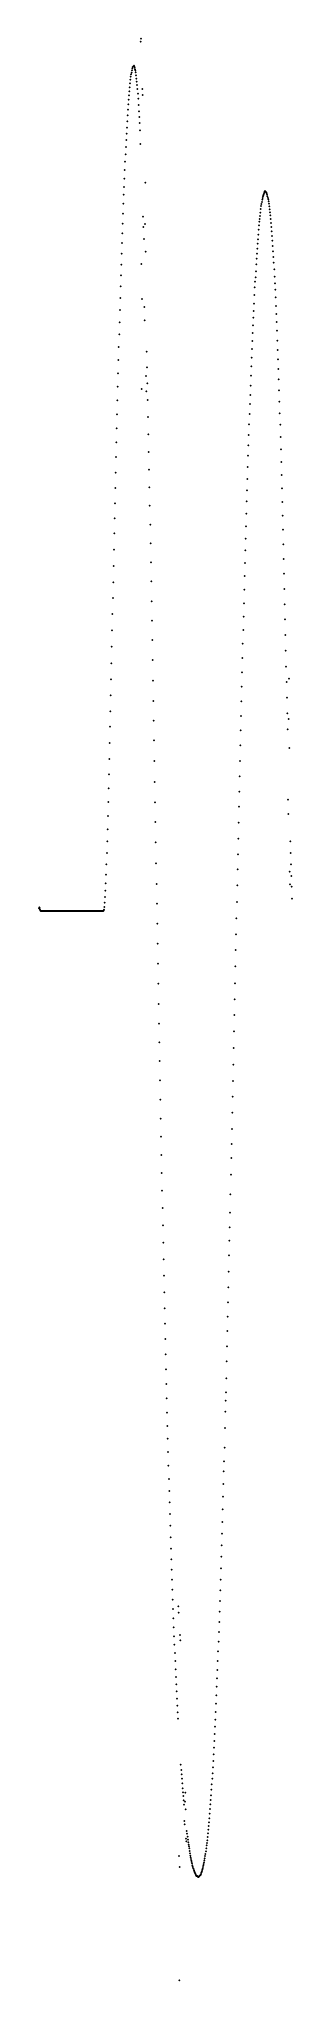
# Model space of a CAD drawing. Header units: metres. Extents: x 0 to 360, y -1518 to 1239.
import ezdxf

# ---------------------------------------------------------------- set-up
doc = ezdxf.new("R2010")
doc.units = ezdxf.units.M

msp = doc.modelspace()

# ---------------------------------------------------------------- linework, layer by layer
for p in [(144.5, 1235.1), (145, 1239), (131, 1188.4), (131.5, 1191), (132, 1194), (132.5, 1197.1), (133, 1198.8), (133.5, 1199.2), (134, 1199.7), (134.5, 1200.5), (135, 1201), (135.5, 1200.1), (136, 1197.9), (136.5, 1195.8), (137, 1194), (137.5, 1191.5), (138, 1187.1), (128, 1158.6), (128.5, 1164.2), (129, 1170.3), (129.5, 1175.9), (130, 1181.1), (130.5, 1185.4), (138.5, 1182.4), (139, 1178.1), (139.5, 1173.3), (140, 1167.7), (140.5, 1161.2), (147, 1167.7), (147.5, 1159), (126.5, 1138.3), (127, 1145.7), (127.5, 1152.6), (141, 1153.9), (141.5, 1145.2), (142, 1136.2), (124.5, 1104.2), (125, 1112.8), (125.5, 1121.9), (126, 1130.5), (142.5, 1128), (143, 1119.3), (143.5, 1108.9), (123.5, 1085.2), (124, 1095.1), (144, 1089.5), (122, 1052.8), (122.5, 1064.4), (123, 1074.8), (121, 1028.6), (121.5, 1040.3), (151, 1034.6), (320, 1020.8), (320.5, 1022.5), (321, 1023), (321.5, 1022.1), (322, 1021.2), (322.5, 1021.2), (323, 1020.8), (120, 1004.8), (120.5, 1017.4), (315, 997.1), (315.5, 1001.4), (316, 1004.4), (316.5, 1007.4), (317, 1010.4), (317.5, 1013), (318, 1015.2), (318.5, 1016.9), (319, 1018.2), (319.5, 1019.1), (323.5, 1019.5), (324, 1017.4), (324.5, 1015.2), (325, 1013), (325.5, 1010.9), (326, 1008.3), (326.5, 1004.8), (327, 1000.9), (327.5, 996.6), (328, 992.7), (119, 976.3), (119.5, 990.6), (148, 986.2), (148.5, 971.6), (150.5, 975.9), (312, 967.7), (312.5, 974.2), (313, 979.3), (313.5, 983.2), (314, 987.1), (314.5, 991.9), (328.5, 988.4), (329, 983.2), (329.5, 977.6), (330, 971.6), (330.5, 965.5), (118, 949.1), (118.5, 962.9), (149, 954.8), (310, 940.9), (310.5, 947.8), (311, 954.3), (311.5, 960.8), (331, 959), (331.5, 952.1), (332, 944.8), (117, 918.4), (117.5, 934), (145.5, 919.3), (151.5, 936.6), (308.5, 918.9), (309, 926.6), (309.5, 934), (332.5, 937), (333, 929.2), (333.5, 921), (334, 911.5), (116, 887.3), (116.5, 902.9), (306.5, 886), (307, 894.2), (307.5, 900.3), (308, 908.9), (334.5, 901.2), (335, 891.6), (335.5, 882.6), (115.5, 870.9), (146.5, 869.2), (149.5, 858), (305.5, 862.7), (306, 875.2), (336, 871.8), (336.5, 859.7), (114.5, 836.4), (115, 853.6), (150, 838.9), (304, 832), (304.5, 842.8), (305, 852.3), (337, 848), (337.5, 836.8), (113.5, 801.4), (114, 819.1), (303, 810), (303.5, 821.2), (338, 824.3), (338.5, 810.4), (113, 782.8), (153, 794.4), (153.5, 772.4), (301.5, 773.7), (302, 786.2), (302.5, 798.3), (339, 797), (339.5, 783.6), (112, 744.8), (112.5, 763.8), (152, 759.9), (154, 749.5), (300.5, 746.5), (301, 760.3), (340, 769.8), (340.5, 755.1), (111.5, 725.3), (146, 741.4), (152.5, 738.3), (154.5, 725.8), (299.5, 720.1), (300, 733.1), (341, 739.6), (341.5, 723.6), (111, 705.5), (155, 701.6), (298.5, 691.2), (299, 706.3), (342, 707.2), (342.5, 690.8), (110, 665.7), (110.5, 685.6), (155.5, 677.4), (297.5, 661.8), (298, 676.1), (343, 673.5), (109.5, 645), (156, 652.3), (297, 647.1), (343.5, 655.8), (344, 638.1), (109, 622.9), (156.5, 626.8), (296, 613.9), (296.5, 630.7), (344.5, 619.5), (108, 579.3), (108.5, 600.9), (157, 601.8), (295, 581.9), (295.5, 597.9), (345, 600.5), (345.5, 581), (107.5, 558.1), (157.5, 575.9), (294.5, 564.6), (346, 561.6), (107, 536.5), (158, 549.1), (293.5, 529.2), (294, 546.5), (346.5, 541.7), (106.5, 513.6), (158.5, 522.3), (293, 512.4), (347, 521), (347.5, 500.3), (106, 490.3), (159, 495.5), (292, 476.1), (292.5, 494.6), (348, 479.1), (105, 444.5), (105.5, 467), (159.5, 468.3), (291.5, 456.6), (348.5, 457.5), (104.5, 422.1), (160, 440.2), (290.5, 418.2), (291, 437.2), (349, 435.9), (349.5, 414.3), (104, 398.7), (160.5, 412.6), (290, 399.2), (350, 392.3), (103.5, 375.4), (161, 385.3), (289, 359.4), (289.5, 379.7), (350.5, 369.8), (103, 352.1), (161.5, 356.8), (288.5, 339.1), (351, 347.3), (102, 306.3), (102.5, 329.2), (162, 327.5), (288, 318.8), (351.5, 325.3), (355, 330), (101.5, 283.8), (162.5, 298.5), (287, 277.3), (287.5, 298.1), (352, 303.3), (352.5, 280.8), (101, 261.8), (163, 270.4), (286.5, 256.6), (353, 258.3), (354.5, 273), (100.5, 238.9), (163.5, 242.4), (286, 235.4), (355.5, 231.6), (99.5, 194.4), (100, 216), (164, 213), (285.5, 213.4), (99, 174.5), (164.5, 183.2), (284.5, 169.8), (285, 191.4), (98.5, 155.1), (165, 154.7), (284, 148.2), (353.5, 158.5), (97.5, 116.2), (98, 135.2), (165.5, 126.6), (283.5, 125.7), (354, 137.8), (97, 98.9), (166, 97.6), (283, 102.8), (357, 98.9), (96, 66.5), (96.5, 82.5), (166.5, 67.8), (282, 59.2), (282.5, 80.8), (356, 56.2), (357.5, 82.5), (358, 66.5), (94.5, 28.9), (95, 39.3), (95.5, 51.8), (167, 38.4), (281.5, 36.7), (356.5, 38), (358.5, 49.7), (359, 34.6), (0, 3.9), (0.5, 5.6), (1, 4.3), (1.5, 2.2), (2, 0.4), (2.5, 0), (3, 0), (3.5, 0), (4, 0), (7, 0), (7.5, 0), (8, 0), (10.5, 0), (11, 0), (11.5, 0), (12, 0), (14, 0), (15.5, 0), (16, 0), (17.5, 0), (18, 0), (18.5, 0), (20, 0), (22, 0), (22.5, 0), (23, 0), (24.5, 0), (25, 0), (26.5, 0), (27, 0), (27.5, 0), (28, 0), (28.5, 0), (29, 0), (29.5, 0), (31.5, 0), (32, 0), (32.5, 0), (34, 0), (34.5, 0), (36, 0), (36.5, 0), (38, 0), (38.5, 0), (39, 0), (39.5, 0), (41, 0), (41.5, 0), (42, 0), (43.5, 0), (44, 0), (44.5, 0), (46, 0), (46.5, 0), (48.5, 0), (49, 0), (49.5, 0), (50.5, 0), (51, 0), (51.5, 0), (53, 0), (53.5, 0), (54, 0), (54.5, 0), (55, 0), (55.5, 0), (56, 0), (56.5, 0), (57, 0), (57.5, 0), (58, 0), (58.5, 0), (60.5, 0), (61, 0), (63, 0), (63.5, 0), (65, 0), (66.5, 0), (67, 0), (67.5, 0), (68, 0), (68.5, 0), (70, 0), (70.5, 0), (71, 0), (71.5, 0), (72, 0), (73, 0), (73.5, 0), (74, 0), (76, 0), (76.5, 0), (77, 0), (77.5, 0), (78.5, 0), (79, 0), (79.5, 0), (81, 0), (81.5, 0), (82, 0), (82.5, 0), (83, 0), (83.5, 0), (84, 0), (84.5, 0), (86, 0), (86.5, 0), (87, 0), (88.5, 0), (89, 0), (89.5, 0), (90.5, 0), (91, 0), (91.5, 0), (92, 0.4), (92.5, 2.2), (93, 6), (93.5, 12.1), (94, 19.9), (167.5, 10.4), (281, 13), (359.5, 17.7), (4.5, 0), (5, 0), (5.5, 0), (6, 0), (6.5, 0), (8.5, 0), (9, 0), (9.5, 0), (10, 0), (12.5, 0), (13, 0), (13.5, 0), (14.5, 0), (15, 0), (16.5, 0), (17, 0), (19, 0), (19.5, 0), (20.5, 0), (21, 0), (21.5, 0), (23.5, 0), (24, 0), (25.5, 0), (26, 0), (30, 0), (30.5, 0), (31, 0), (33, 0), (33.5, 0), (35, 0), (35.5, 0), (37, 0), (37.5, 0), (40, 0), (40.5, 0), (42.5, 0), (43, 0), (45, 0), (45.5, 0), (47, 0), (47.5, 0), (48, 0), (50, 0), (52, 0), (52.5, 0), (59, 0), (59.5, 0), (60, 0), (61.5, 0), (62, 0), (62.5, 0), (64, 0), (64.5, 0), (65.5, 0), (66, 0), (69, 0), (69.5, 0), (72.5, 0), (74.5, 0), (75, 0), (75.5, 0), (78, 0), (80, 0), (80.5, 0), (85, 0), (85.5, 0), (87.5, 0), (88, 0), (90, 0), (168, -17.7), (280.5, -10.4), (168.5, -46.2), (280, -32.8), (169, -74.7), (279, -78.6), (279.5, -55.3), (169.5, -103.2), (278.5, -102.4), (170, -131.8), (278, -125.3), (170.5, -159.8), (277.5, -147.7), (171, -186.6), (277, -170.6), (171.5, -213), (276, -218.2), (276.5, -194.4), (172, -240.2), (275.5, -241.1), (172.5, -267.8), (275, -263.5), (173, -294.6), (274.5, -286.4), (173.5, -320.5), (274, -309.7), (174, -346.5), (273, -350.8), (273.5, -330.9), (174.5, -372), (272.5, -374.5), (175, -397), (272, -402.2), (175.5, -421.6), (271.5, -428.5), (176, -446.3), (270.5, -467.9), (271, -449.3), (176.5, -470.9), (177, -494.6), (270, -489), (177.5, -518), (269.5, -511.9), (178, -541.3), (269, -534.4), (178.5, -564.2), (268, -575.9), (268.5, -555.6), (179, -586.2), (267.5, -596.6), (179.5, -607.8), (180, -629.4), (267, -618.2), (180.5, -651), (266.5, -639.4), (181, -671.8), (265.5, -683.4), (266, -663.6), (181.5, -692.1), (182, -712.4), (264.5, -711.1), (265, -695.5), (182.5, -731.4), (264, -734.4), (183, -749.5), (183.5, -768.1), (263.5, -762), (184, -787.5), (262.5, -795.7), (263, -781.5), (184.5, -806.5), (185, -823.8), (262, -813.5), (185.5, -839.8), (261, -849.7), (261.5, -831.6), (186, -856.2), (186.5, -873.1), (260.5, -867.5), (187, -889.5), (187.5, -905.5), (259.5, -900.7), (260, -884.3), (188, -920.6), (188.5, -935.3), (258.5, -933.6), (259, -917.1), (189, -949.5), (189.5, -963.8), (257.5, -964.7), (258, -949.5), (190, -978), (190.5, -991.4), (198, -987.6), (257, -979.8), (191, -1004.4), (191.5, -1017.4), (198.5, -996.6), (256, -1009.6), (256.5, -994.9), (192, -1029.9), (192.5, -1042), (200.5, -1028.2), (201, -1035.9), (255, -1037.7), (255.5, -1023.8), (193, -1053.6), (193.5, -1065.3), (254, -1064.9), (254.5, -1051.5), (194, -1077), (194.5, -1087.8), (195, -1098.1), (252.5, -1101.6), (253, -1089.9), (253.5, -1077.8), (195.5, -1108.1), (196, -1118.4), (196.5, -1128.8), (251.5, -1125.8), (252, -1113.7), (197, -1137.9), (197.5, -1147), (250.5, -1148.3), (251, -1137.5), (249, -1178.9), (249.5, -1169), (250, -1158.6), (201.5, -1212.6), (247.5, -1207), (248, -1197.9), (248.5, -1188.4), (202, -1220), (202.5, -1226), (203, -1232.1), (203.5, -1239), (245.5, -1240.3), (246, -1232.5), (246.5, -1224.7), (247, -1216.1), (204, -1245.9), (204.5, -1251.9), (205, -1257.1), (205.5, -1263.2), (207.5, -1264.8), (208, -1252.2), (244, -1262.7), (244.5, -1255.8), (245, -1248), (206, -1269.2), (206.5, -1292.6), (208.5, -1276), (241.5, -1294.3), (242, -1288.7), (242.5, -1282.2), (243, -1275.3), (243.5, -1268.8), (207, -1297), (209, -1317.3), (209.5, -1321.1), (210, -1306.4), (210.5, -1310.3), (211, -1314.6), (211.5, -1318.9), (212, -1322.8), (239, -1319.8), (239.5, -1315), (240, -1309.8), (240.5, -1304.6), (241, -1299.5), (199, -1342.2), (212.5, -1325.8), (213, -1328.4), (213.5, -1331.4), (214, -1334.9), (214.5, -1338.3), (215, -1341.4), (215.5, -1344), (216, -1346.5), (216.5, -1348.7), (217, -1350.4), (234.5, -1350.9), (235, -1348.3), (235.5, -1345.2), (236, -1342.2), (236.5, -1339.2), (237, -1335.3), (237.5, -1331), (238, -1327.1), (238.5, -1323.6), (200, -1357.8), (217.5, -1352.6), (218, -1355.2), (218.5, -1357.3), (219, -1359.1), (219.5, -1360.8), (220, -1362.5), (220.5, -1363.8), (221, -1365.1), (221.5, -1366.4), (222, -1367.3), (222.5, -1368.1), (223, -1369.4), (223.5, -1370.7), (224, -1370.7), (224.5, -1370.3), (225, -1370.7), (225.5, -1371.6), (226, -1372), (226.5, -1372), (227, -1372), (227.5, -1371.6), (228, -1370.3), (228.5, -1369.4), (229, -1369.4), (229.5, -1369), (230, -1367.7), (230.5, -1366), (231, -1364.7), (231.5, -1363.4), (232, -1361.7), (232.5, -1359.9), (233, -1357.8), (233.5, -1355.6), (234, -1353.5), (199.5, -1518.5)]:
    msp.add_point(p)

doc.saveas('drawing.dxf')
